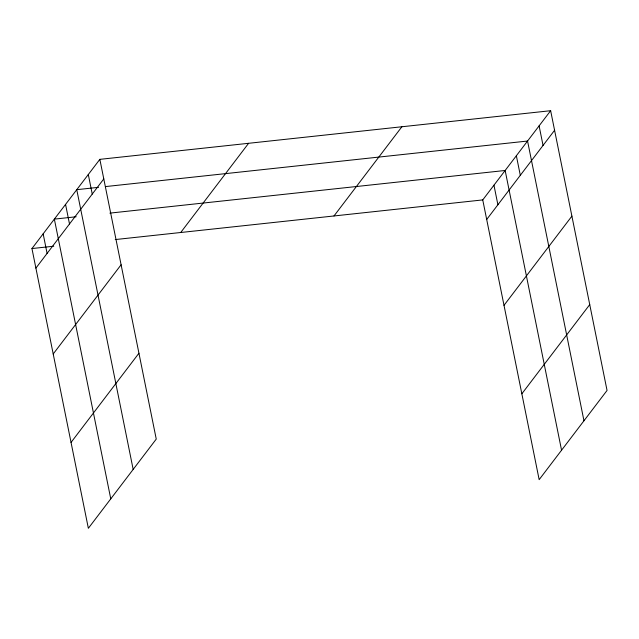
<?xml version="1.0" encoding="UTF-8"?>
<svg xmlns="http://www.w3.org/2000/svg" width="639" height="639" viewBox="0 0 639 639"><rect width="100%" height="100%" fill="white"/><g stroke="black" fill="none" stroke-linecap="round" stroke-linejoin="round"><path stroke-width="0.96" d="M99.844 159.351L156.251 439.089L88.358 528.293L31.95 248.555L99.844 159.351L550.642 110.707L607.05 390.445L539.156 479.649L482.749 199.911L550.642 110.707M35.896 268.124L103.79 178.912M53.205 353.974L121.098 264.77M180.717 232.508L248.611 143.296M71.041 442.436L138.935 353.231M333.989 215.966L401.883 126.762M486.694 219.481L554.588 130.268M504.011 305.338L571.905 216.126M521.847 393.792L589.741 304.587M98.582 187.323L76.76 189.679L133.168 469.417M105.523 186.58L527.558 141.035L583.966 420.774M76.177 216.765L54.355 219.121L110.763 498.851M109.892 213.122L505.153 170.477L561.561 450.215M31.95 248.555L53.772 246.207M115.26 239.569L482.749 199.911M539.1 125.875L543.046 145.436M516.36 155.756L520.306 175.318M493.955 185.198L497.901 204.76M88.302 174.519L92.248 194.08M65.561 204.4L69.499 223.962M43.156 233.842L47.094 253.403"/></g></svg>
